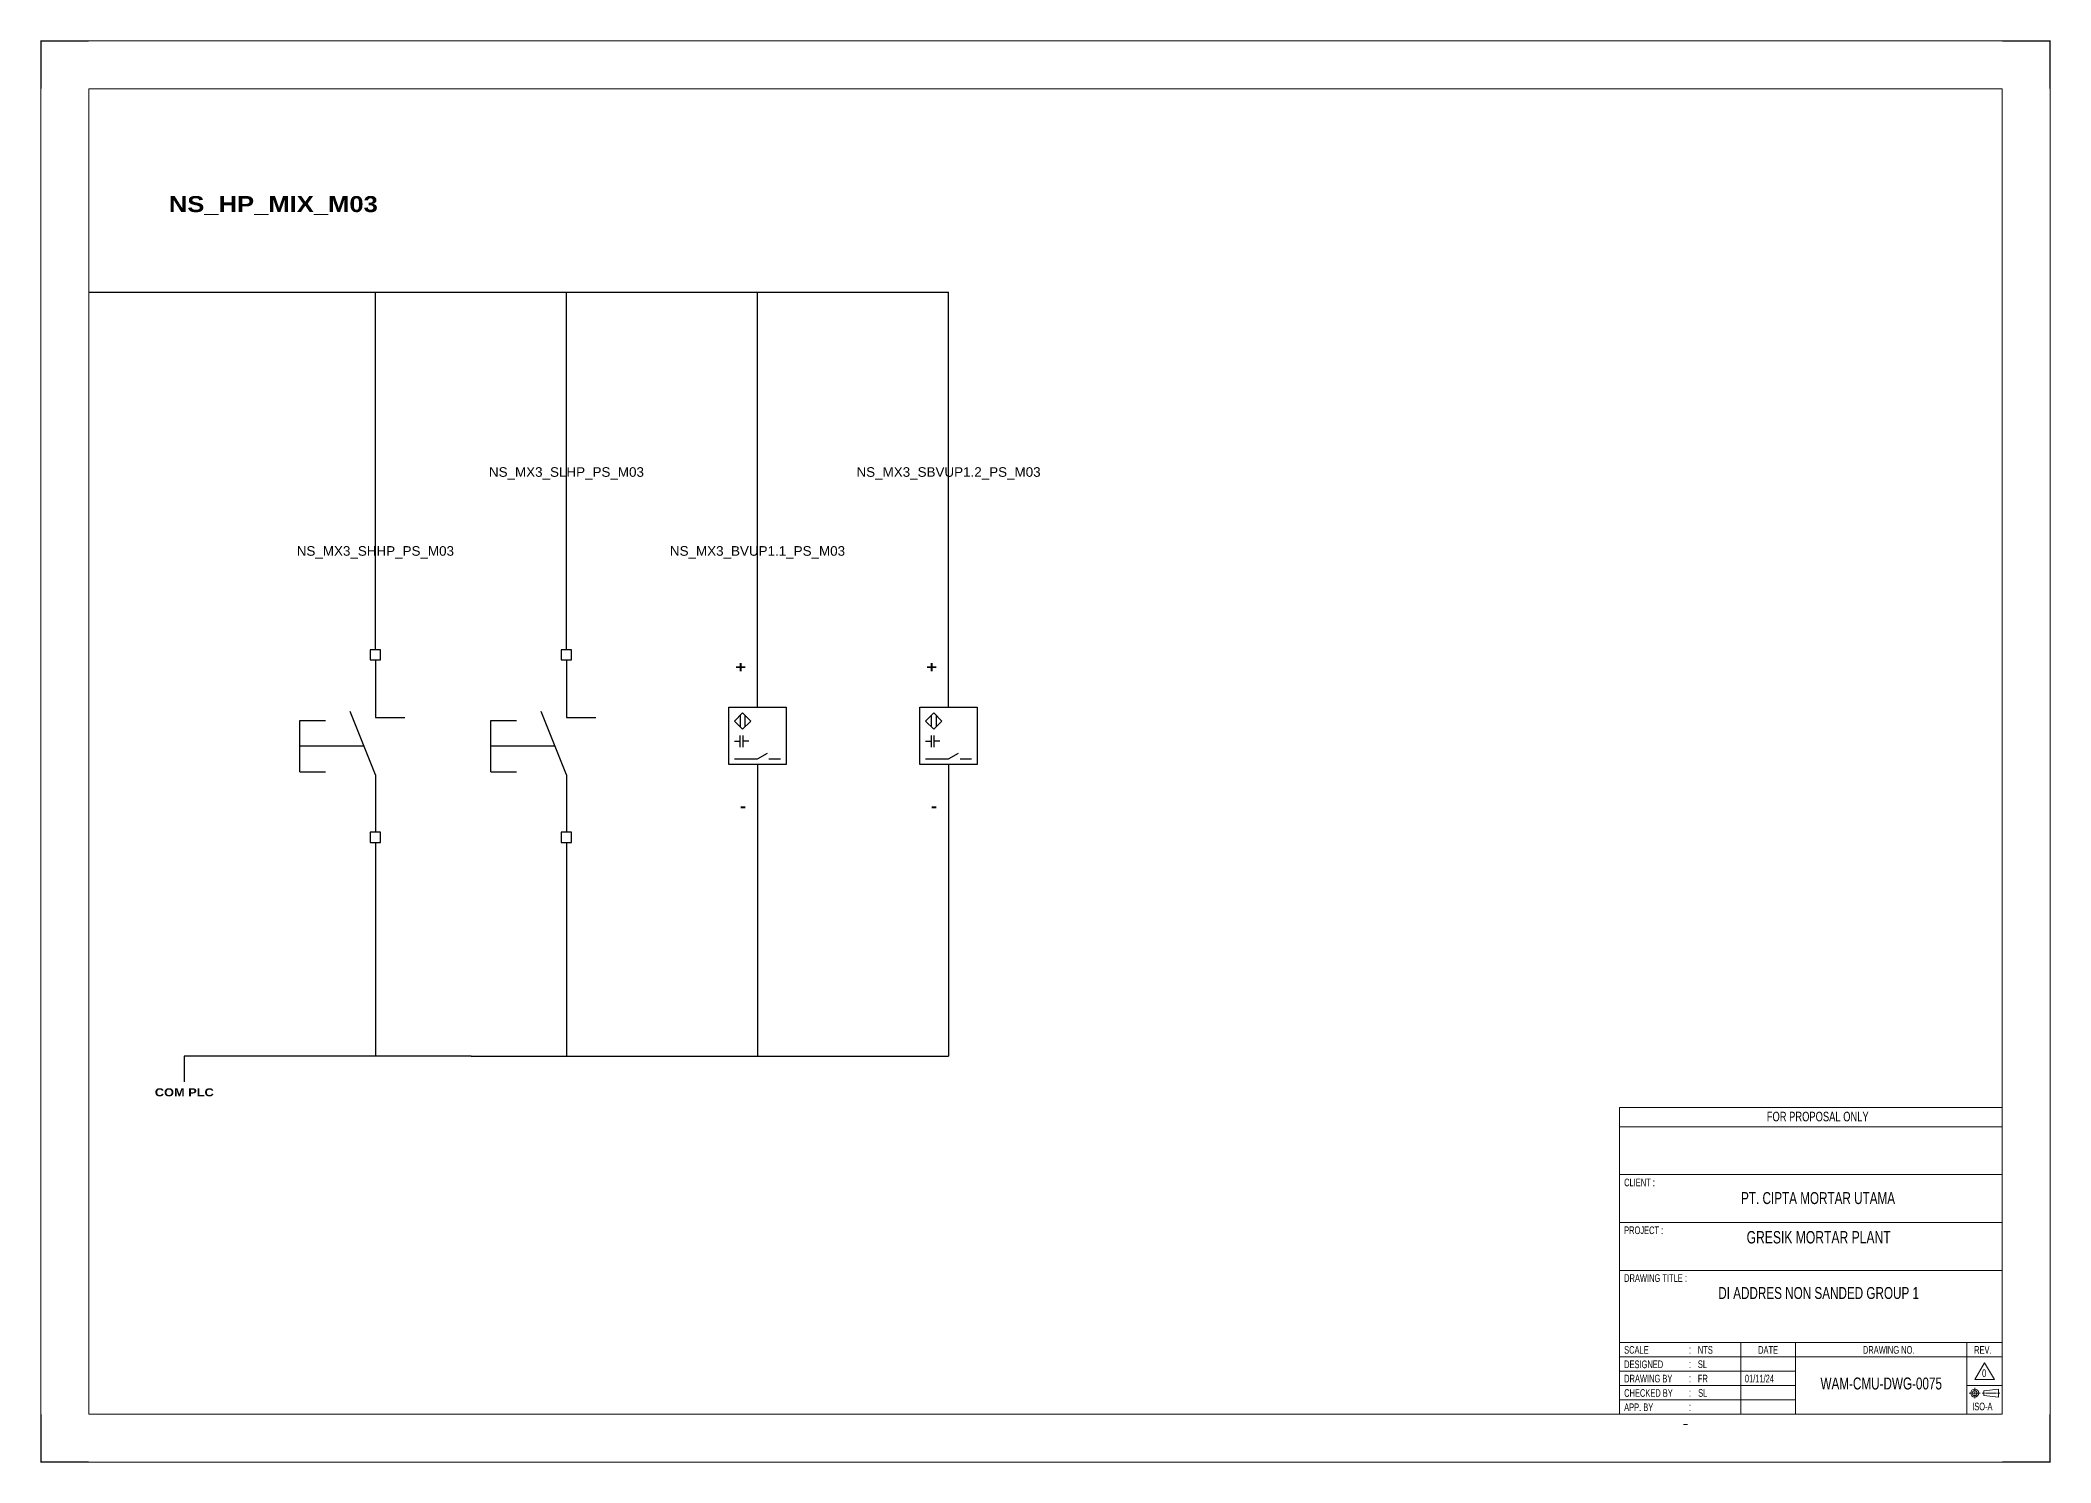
# Model space of a CAD drawing. Header units: centimetres. Extents: x 17259 to 54652, y 10858 to 53453.
# Drawn here: x 25036 to 31319, y 28676 to 33120 of the extents above; entities that cross this region are included whole.
import ezdxf
from ezdxf.enums import TextEntityAlignment as Align

# ---------------------------------------------------------------- set-up
doc = ezdxf.new("R2010")
doc.units = ezdxf.units.CM
doc.header["$MEASUREMENT"] = 0
doc.linetypes.add('CENTER', pattern=[2, 1.25, -0.25, 0.25, -0.25])
for name, color, linetype in [('1', 7, 'Continuous'), ('Etiket-Line-L', 7, 'Continuous'), ('EtIket-Line-S', 2, 'Continuous'), ('Etiket-Text-List0', 2, 'Continuous'), ('Etiket-Text-List1', 3, 'Continuous'), ('Etiket-Text-List2', 1, 'Continuous')]:
    doc.layers.add(name, color=color, linetype=linetype)
for name, color, linetype, lineweight in [('Center_line', 2, 'CENTER', 5), ('Etiket', 7, 'Continuous', 5), ('Object', 4, 'Continuous', 25)]:
    doc.layers.add(name, color=color, linetype=linetype, lineweight=lineweight)
doc.styles.add('Bold', font='ariblk.ttf', dxfattribs={"height": 25.4})
doc.styles.add('DIM', font='romans', dxfattribs={"height": 6.096})
doc.styles.get("Standard").update_dxf_attribs({"font": 'arial.ttf'})

# ---------------------------------------------------------------- blocks, each defined once
blk = doc.blocks.new('x5 Out Line')
at = {"const_width": 0.3}
for points in [[(9.65, 286.71), (0, 286.71), (0, 277.06)], [(405.45, 277.06), (405.45, 286.71), (395.8, 286.71)], [(0, 9.65), (0, 0), (9.65, 0)], [(405.45, 9.65), (405.45, 0), (395.8, 0)]]:
    blk.add_lwpolyline(points, dxfattribs=at)
at = {"lineweight": 15}
blk.add_lwpolyline([(395.8, 9.65), (395.8, 277.06), (9.65, 277.06), (9.65, 9.65)], close=True, dxfattribs=at)
at = {"layer": 'EtIket-Line-S', "lineweight": 9, "ltscale": 0.5}
blk.add_lwpolyline([(0, 0), (405.45, 0), (405.45, 286.71), (0, 286.71)], close=True, dxfattribs=at)
blk = doc.blocks.new('A$C6CDB76E5')
at = {"lineweight": 15}
for p, q in [((-196.2, 0), (-196.2, 157.1)), ((-196.2, 157.1), (0, 157.1)), ((0, 0), (0, 157.1)), ((-196.2, 147.3), (0, 147.3)), ((-196.2, 122.8), (0, 122.8)), ((-196.2, 98.2), (0, 98.2)), ((-196.2, 73.7), (0, 73.7)), ((-196.2, 36.8), (0, 36.8)), ((-134, 0), (-134, 36.8)), ((-105.9, 0), (-105.9, 36.8)), ((-18.1, 0), (-18.1, 36.8)), ((-196.2, 29.4), (0, 29.4)), ((-196.2, 22.1), (-105.9, 22.1)), ((-196.2, 14.7), (-105.9, 14.7)), ((-18.1, 14.7), (0, 14.7)), ((-196.2, 7.4), (-105.9, 7.4))]:
    blk.add_line(p, q, dxfattribs=at)
at = {"layer": 'Center_line', "lineweight": 13}
for p, q in [((-16.9, 10.8), (-11.3, 10.8)), ((-14.1, 13.5), (-14.1, 8)), ((-10.3, 10.8), (-1.2, 10.8))]:
    blk.add_line(p, q, dxfattribs=at)
at = {"layer": 'Etiket-Line-L', "lineweight": 15}
for p, q in [((0, 0), (0, 122.6)), ((-196.2, 0), (0, 0))]:
    blk.add_line(p, q, dxfattribs=at)
blk.add_lwpolyline([(-9, 26.4), (-4, 17.7), (-14.1, 17.7)], close=True, dxfattribs=at)
at = {"layer": 'Object', "lineweight": 15}
blk.add_lwpolyline([(-9.5, 9.5), (-1.9, 8.7), (-1.9, 12.8), (-9.5, 12)], close=True, dxfattribs=at)
for radius in [2.03, 1.27]:
    blk.add_circle((-14.1, 10.8), radius, dxfattribs=at)
at = {"layer": '1', "color": 3, "lineweight": 9, "width": 0.7}
blk.add_text('ISO-A', height=3.91, dxfattribs=at).set_placement((-15.4, 2))
at = {"layer": 'Etiket-Text-List0', "lineweight": 13, "width": 0.7}
for s, height, p in [('CLIENT :', 3.92, (-193.8, 116.8)), ('PROJECT :', 3.92, (-193.8, 92.3)), ('DRAWING TITLE :', 3.923, (-193.8, 67.8)), ('SCALE', 3.92, (-193.8, 31)), (':', 4.17, (-160.6, 31)), ('DATE', 3.92, (-125.1, 31)), ('DRAWING NO.', 3.923, (-71.4, 31)), ('REV.', 3.92, (-14.4, 31)), ('DESIGNED', 3.92, (-193.8, 23.6)), (':', 4.17, (-160.6, 23.6)), ('CHECKED BY ', 3.923, (-193.8, 8.9)), ('DRAWING BY', 3.92, (-193.8, 16.3)), (':', 4.17, (-160.6, 16.3)), (':', 4.17, (-160.6, 8.9)), ('APP. BY ', 3.92, (-193.8, 1.6)), (':', 4.17, (-160.6, 1.6))]:
    blk.add_text(s, height=height, dxfattribs=at).set_placement(p)
at = {"layer": 'Etiket-Text-List1', "lineweight": 9, "width": 0.7}
for tag, p in [('1:XXXX', (-156, 31)), ('EN', (-156, 23.6)), ('DD/MM/YY', (-131.3, 23.6)), ('1', (-10.3, 19.1)), ('EN', (-156, 16.3)), ('EN', (-155.8, 8.9)), ('DD/MM/YY', (-131.3, 16.3)), ('DD/MM/YY', (-131.3, 8.9)), ('EN', (-155.7, 1.6)), ('DD/MM/YY', (-131.3, 1.6))]:
    blk.add_attdef(tag, p, '', height=3.92, dxfattribs=at)
at = {"layer": 'Etiket-Text-List2', "lineweight": 13, "width": 0.7}
for tag, height, p in [('FOR FABRICATION', 4.9, (-94.6, 150.1)), ('CLIENT_NAME', 6.13, (-94.1, 107.7)), ('PROJECT_1', 4.9, (-94.1, 87.5)), ('PROJECT_2', 4.9, (-94.1, 79.2)), ('DRAWING_TITLE1', 6.13, (-94.1, 59)), ('DRAWING_TITLE2', 6.13, (-94.1, 49.9)), ('DRAWING_TITLE3', 6.13, (-94.1, 40.1)), ('LDP-X-XXX-AR-01', 6.13, (-62, 12.7))]:
    blk.add_attdef(tag, text='', height=height, dxfattribs=at).set_placement(p, align=Align.CENTER)

msp = doc.modelspace()

# ---------------------------------------------------------------- linework, layer by layer
at = {"color": 146, "ltscale": 50, "true_color": 0x105689}
for p, q in [((25188.2, 32333.2), (25785.2, 32333.2)), ((25785.2, 32333.2), (26382.2, 32333.2)), ((26083.7, 31216.1), (26083.7, 32333.2)), ((26382.2, 32333.2), (26979.2, 32333.2)), ((26680.7, 31216.1), (26680.7, 32333.2)), ((26979.2, 32333.2), (27576.2, 32333.2)), ((27277.7, 31216.1), (27277.7, 32333.2)), ((27576.2, 32333.2), (27874.7, 32333.2)), ((27874.7, 31216.1), (27874.7, 32333.2)), ((27277.7, 30677.6), (27277.7, 29945.9)), ((27874.7, 30677.6), (27874.7, 29945.9)), ((26083.7, 30613.6), (26084.5, 29945.9)), ((26680.7, 30613.6), (26680.7, 29945.9)), ((26383.2, 29945.9), (25486.7, 29945.9)), ((25486.7, 29945.9), (25486.7, 29865.9)), ((26383.2, 29945.9), (27874.7, 29945.9)), ((27578.2, 29945.9), (27578.2, 29945.9))]:
    msp.add_line(p, q, dxfattribs=at)
at = {"ltscale": 50}
for p, q in [((26083.7, 31184.1), (26083.7, 31004.6)), ((26680.7, 31184.1), (26680.7, 31004.6)), ((27277.7, 31036.6), (27277.7, 31216.1)), ((27874.7, 31036.6), (27874.7, 31216.1)), ((27205.9, 30929.9), (27223.9, 30929.9)), ((27250.8, 30929.9), (27232.8, 30929.9)), ((27802.9, 30929.9), (27820.9, 30929.9)), ((27847.8, 30929.9), (27829.8, 30929.9)), ((27277.7, 30857.1), (27277.7, 30677.6)), ((27313.6, 30875.1), (27349.5, 30875.1)), ((27874.7, 30857.1), (27874.7, 30677.6)), ((27910.6, 30875.1), (27946.5, 30875.1)), ((26083.7, 30825.1), (26083.7, 30645.6)), ((26680.7, 30825.1), (26680.7, 30645.6))]:
    msp.add_line(p, q, dxfattribs=at)
at = {"ltscale": 500}
for p, q in [((25847.8, 30834.9), (25847.8, 30994.9)), ((25847.8, 30994.9), (25927.8, 30994.9)), ((26083.7, 30825.1), (26004.5, 31023.2)), ((26083.7, 31004.6), (26175.5, 31004.6)), ((26444.8, 30834.9), (26444.8, 30994.9)), ((26444.8, 30994.9), (26524.8, 30994.9)), ((26680.7, 30825.1), (26601.5, 31023.2)), ((26680.7, 31004.6), (26772.5, 31004.6)), ((26047.8, 30914.9), (25847.8, 30914.9)), ((26644.8, 30914.9), (26444.8, 30914.9)), ((25847.8, 30834.9), (25927.8, 30834.9)), ((26444.8, 30834.9), (26524.8, 30834.9))]:
    msp.add_line(p, q, dxfattribs=at)
for points in [[(26067.7, 31184.1), (26099.7, 31184.1), (26099.7, 31216.1), (26067.7, 31216.1)], [(26664.7, 31184.1), (26696.7, 31184.1), (26696.7, 31216.1), (26664.7, 31216.1)], [(26067.7, 30613.6), (26099.7, 30613.6), (26099.7, 30645.6), (26067.7, 30645.6)], [(26664.7, 30613.6), (26696.7, 30613.6), (26696.7, 30645.6), (26664.7, 30645.6)]]:
    msp.add_lwpolyline(points, close=True, dxfattribs=at)
at = {"ltscale": 50}
for points in [[(27188, 31036.6), (27367.4, 31036.6), (27367.4, 30857.1), (27188, 30857.1)], [(27785, 31036.6), (27964.4, 31036.6), (27964.4, 30857.1), (27785, 30857.1)], [(27231.3, 30967.9), (27205.9, 30993.3), (27231.3, 31018.6), (27256.7, 30993.3)], [(27828.3, 30967.9), (27802.9, 30993.3), (27828.3, 31018.6), (27853.7, 30993.3)]]:
    msp.add_lwpolyline(points, close=True, dxfattribs=at)
for points in [[(27224.1, 30975.1), (27224.1, 31011.5)], [(27238.5, 31011.5), (27238.5, 30975.1)], [(27821.1, 30975.1), (27821.1, 31011.5)], [(27835.5, 31011.5), (27835.5, 30975.1)], [(27223.9, 30911.9), (27223.9, 30929.9), (27223.9, 30947.8)], [(27232.8, 30911.9), (27232.8, 30929.9), (27232.8, 30947.8)], [(27820.9, 30911.9), (27820.9, 30929.9), (27820.9, 30947.8)], [(27829.8, 30911.9), (27829.8, 30929.9), (27829.8, 30947.8)], [(27205.9, 30875.1), (27277.7, 30875.1), (27308.8, 30893)], [(27802.9, 30875.1), (27874.7, 30875.1), (27905.8, 30893)]]:
    msp.add_lwpolyline(points, dxfattribs=at)

# ---------------------------------------------------------------- block references
at = {"layer": 'Etiket', "lineweight": 0}
ref = msp.add_blockref('A$C6CDB76E5', (31167.1, 28827.9), dxfattribs=dict(at, xscale=6.095870930054101, yscale=6.095870930054101, zscale=6.095870930054101))
ref.add_attrib('FOR FABRICATION', 'FOR PROPOSAL ONLY', dxfattribs={"layer": 'Etiket-Text-List2', "lineweight": 13, "height": 29.894, "width": 0.7}).set_placement((30590.6, 29742.8), align=Align.CENTER)
ref.add_attrib('CLIENT_NAME', 'PT. CIPTA MORTAR UTAMA', dxfattribs={"layer": 'Etiket-Text-List2', "lineweight": 13, "height": 37.368, "width": 0.7}).set_placement((30591.7, 29484.3), align=Align.CENTER)
ref.add_attrib('PROJECT_1', 'GRESIK MORTAR PLANT', dxfattribs={"layer": 'Etiket-Text-List2', "lineweight": 13, "height": 38.709, "width": 0.7}).set_placement((30593.5, 29361.3), align=Align.CENTER)
ref.add_attrib('DRAWING_TITLE1', 'DI ADDRES NON SANDED GROUP 1', dxfattribs={"layer": 'Etiket-Text-List2', "lineweight": 13, "height": 37.368, "width": 0.7}).set_placement((30593.5, 29187.8), align=Align.CENTER)
ref.add_attrib('1:XXXX', 'NTS', (30216.1, 29016.8), dxfattribs={"layer": 'Etiket-Text-List1', "lineweight": 13, "height": 23.92, "width": 0.7})
ref.add_attrib('EN', 'SL', (30216.1, 28972), dxfattribs={"layer": 'Etiket-Text-List1', "lineweight": 13, "height": 23.92, "width": 0.7})
ref.add_attrib('EN', 'FR', (30216.1, 28927.2), dxfattribs={"layer": 'Etiket-Text-List1', "lineweight": 13, "height": 23.92, "width": 0.7})
ref.add_attrib('DD/MM/YY', '01/11/24', (30362.9, 28927.2), dxfattribs={"layer": 'Etiket-Text-List1', "lineweight": 13, "height": 23.92, "width": 0.7})
ref.add_attrib('EN', 'SL', (30217, 28882.3), dxfattribs={"layer": 'Etiket-Text-List1', "lineweight": 13, "height": 23.92, "width": 0.7})
ref.add_attrib('LDP-X-XXX-AR-01', 'WAM-CMU-DWG-0075', dxfattribs={"layer": 'Etiket-Text-List2', "lineweight": 15, "height": 37.368, "width": 0.7}).set_placement((30789, 28905.1), align=Align.CENTER)
ref.add_attrib('1', '0', (31104.2, 28944), dxfattribs={"layer": 'Etiket-Text-List1', "lineweight": 13, "height": 23.9, "width": 0.7})
at = {"layer": 'Etiket-Line-L', "lineweight": 0}
ref = msp.add_blockref('x5 Out Line', (25038.7, 28678.4), dxfattribs=dict(at, xscale=15.48351216233742, yscale=15.48351216233742, zscale=15.48351216233742))
ref.add_attrib('FILE_NAME', '-', (30168.9, 28786.4), dxfattribs={"layer": 'Etiket-Text-List1', "lineweight": 13, "height": 21.7, "style": 'DIM', "width": 0.7})

# ---------------------------------------------------------------- texts
at = {"ltscale": 500, "style": 'Bold'}
msp.add_text('NS_HP_MIX_M03', height=50, dxfattribs=at).set_placement((25438.2, 32583.2))
at = {"ltscale": 50}
for s, p in [('NS_MX3_SLHP_PS_M03', (26680.7, 31771.2)), ('NS_MX3_SBVUP1.2_PS_M03', (27874.7, 31771.2)), ('NS_MX3_SHHP_PS_M03', (26083.7, 31524.6)), ('NS_MX3_BVUP1.1_PS_M03', (27277.7, 31524.6))]:
    msp.add_text(s, height=30, dxfattribs=at).set_placement(p, align=Align.MIDDLE_CENTER)
at = {"ltscale": 500, "style": 'Bold'}
for p in [(27241.8, 31180.2), (27838.8, 31180.2)]:
    msp.add_text('+', height=35.9, dxfattribs=at).set_placement(p, align=Align.TOP_RIGHT)
for p in [(27241.8, 30699.2), (27838.8, 30699.2)]:
    msp.add_text('-', height=35.9, dxfattribs=at).set_placement(p, align=Align.BOTTOM_RIGHT)
at = {"ltscale": 50, "style": 'Bold'}
msp.add_text('COM PLC', height=25, dxfattribs=at).set_placement((25486.7, 29845.9), align=Align.TOP_CENTER)

doc.saveas('drawing.dxf')
